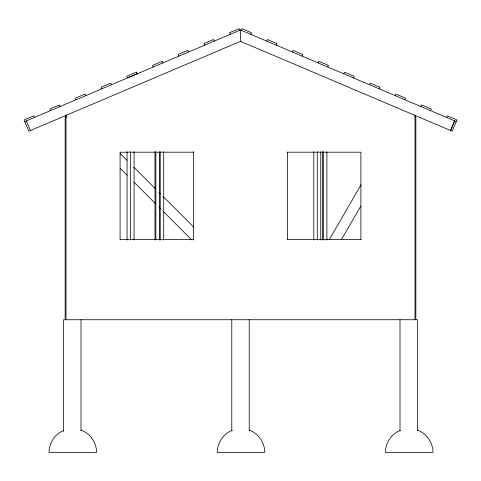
<?xml version="1.0" encoding="UTF-8"?>
<svg xmlns="http://www.w3.org/2000/svg" width="481" height="481" viewBox="0 0 481 481"><rect width="100%" height="100%" fill="white"/><g stroke="black" fill="none" stroke-linecap="round" stroke-linejoin="round"><path stroke-width="0.72" d="M65.993 117.677L65.993 116.21M241.179 30.255L241.865 28.65L251.503 32.738L250.817 34.343M266.721 41.095L267.406 39.49L277.044 43.579L276.359 45.184M292.424 52.002L293.103 50.397L302.741 54.491L302.062 56.097M318.127 62.915L318.807 61.309L328.445 65.398L327.765 67.003M343.825 73.821L344.51 72.216L354.148 76.311L353.463 77.916M369.528 84.734L370.208 83.129L379.846 87.217L379.166 88.823M395.226 95.641L395.911 94.035L405.549 98.13L404.864 99.735M415.686 115.699L415.001 117.304L415.843 117.304L415.843 319.733M420.929 106.554L421.609 104.948L431.247 109.037L430.567 110.642M446.633 117.46L447.312 115.855L456.95 119.943L452.176 131.193L240.5 41.336L28.824 131.193L24.05 119.943L33.688 115.855L34.367 117.46M329.269 239.754L361.099 184.62M341.354 239.754L360.834 206.024M24.729 121.555L240.5 29.966L456.271 121.555M63.444 430.669C54.732 434 49.158 443.175 48.984 452.35L96.621 452.35C96.483 442.664 90.224 433.177 80.88 430.14M232.299 430.405C223.262 433.573 217.358 442.929 217.202 452.35L264.833 452.35C264.694 442.664 258.435 433.177 249.092 430.14M400.511 430.405C391.474 433.573 385.57 442.929 385.413 452.35L433.044 452.35C432.906 442.664 426.647 433.177 417.31 430.14M193.873 152.206L120.094 152.206L120.094 239.863M287.127 152.206L360.906 152.206L360.906 239.863M120.094 239.46L193.386 239.46M287.614 239.46L360.906 239.46M120.088 153.457L126.984 160.353M133.88 167.25L155.098 188.468M158.808 192.178L160.401 193.771M163.053 196.422L193.819 227.188M120.136 168.308L127.032 175.204M133.922 182.101L155.141 203.319M158.856 207.028L160.444 208.622M163.095 211.273L191.739 239.917M239.821 30.255L239.135 28.65L229.497 32.738L230.183 34.343M214.279 41.095L213.594 39.49L203.956 43.579L204.641 45.184M188.576 52.002L187.897 50.397L178.259 54.491L178.938 56.097M162.873 62.915L162.193 61.309L152.555 65.398L153.235 67.003M111.472 84.734L110.792 83.129L101.154 87.217L101.834 88.823M85.774 95.641L85.089 94.035L75.451 98.124L76.136 99.735M65.314 115.699L65.993 117.304L65.157 117.304L65.157 319.733M60.071 106.554L59.391 104.948L49.753 109.037L50.433 110.642M26.341 120.869L30.429 130.507M417.436 430.621L417.436 319.733L63.564 319.733L63.564 431.373M415.001 114.935L415.001 319.733M399.988 319.733L399.988 430.621M326.882 151.731L326.882 240.061M323.388 151.731L323.388 240.061M322.517 151.491L322.517 239.875M320.773 151.731L320.773 240.061M317.28 151.611L317.28 240.061M313.792 151.611L313.792 240.013M287.614 152.206L287.614 239.863M249.224 319.733L249.224 430.621M240.5 29.966L240.5 41.336M231.776 319.733L231.776 430.621M193.386 151.731L193.386 240.061M163.72 151.731L163.72 240.061M160.227 151.731L160.227 240.061M159.355 151.731L159.355 240.061M155.868 151.731L155.868 240.061M154.99 151.491L154.99 239.875M134.055 151.611L134.055 240.013M130.561 151.611L130.561 240.061M127.074 151.731L127.074 240.061M81.006 319.733L81.006 430.621M65.993 114.935L65.993 319.733M454.659 120.869L450.571 130.507L454.659 120.869M136.466 72.15L126.828 76.238L127.507 77.85L137.145 73.755L136.466 72.15"/></g></svg>
